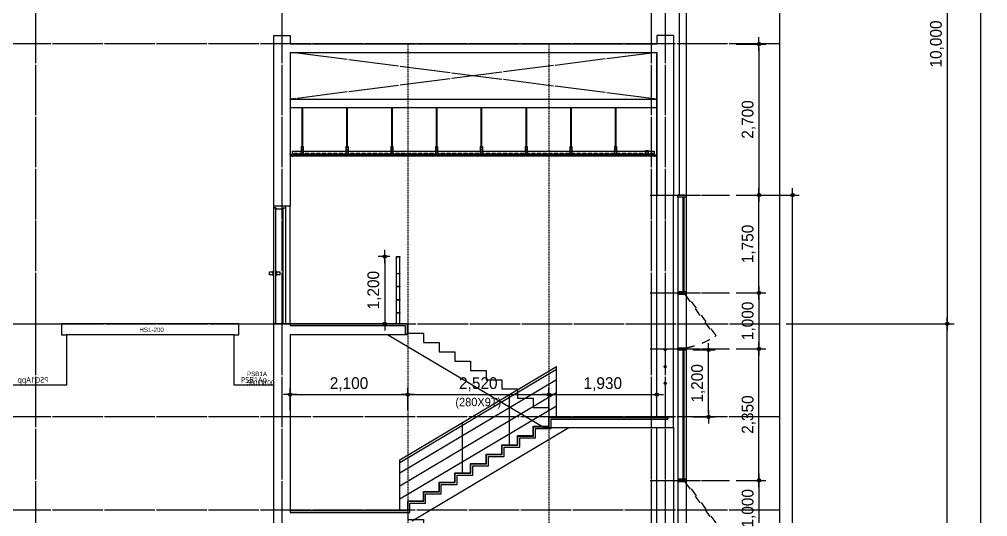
# Model space of a CAD drawing. Header units: millimetres. Extents: x 11948722 to 13111668, y -10771712 to -10232988.
# Drawn here: x 12777465 to 12794766, y -10475152 to -10466263 of the extents above; entities that cross this region are included whole.
import ezdxf
from ezdxf.enums import TextEntityAlignment as Align

# ---------------------------------------------------------------- set-up
doc = ezdxf.new("R2010")
doc.units = ezdxf.units.MM
doc.header["$LTSCALE"] = 150
doc.header["$MEASUREMENT"] = 0
for name, pattern in [('CEN', [6.2, 6, -0.1, 0, -0.1]), ('HIDDEN', [2, 1, -1]), ('Xref-계단단면도$0$H', [1, 0.6, -0.4]), ('Xref-계단단면도$0$HIDDEN', [0.375, 0.25, -0.125])]:
    doc.linetypes.add(name, pattern=pattern)
doc.layers.get('0').update_dxf_attribs({"linetype": 'CONTINUOUS'})
doc.layers.get('Defpoints').update_dxf_attribs({"color": 117, "linetype": 'CONTINUOUS'})
for name, color, linetype in [('A-DOOR', 4, 'CONTINUOUS'), ('A-ELE-8', 8, 'CONTINUOUS'), ('A-중심선', 10, 'CEN'), ('CON-C', 2, 'CONTINUOUS'), ('ELE-8', 8, 'CONTINUOUS'), ('PIR판넬', 4, 'CONTINUOUS'), ('WID', 4, 'CONTINUOUS'), ('Xref-계단단면도$0$3 dim0', 7, 'CONTINUOUS'), ('Xref-계단단면도$0$4', 4, 'CONTINUOUS'), ('Xref-계단단면도$0$8', 8, 'CONTINUOUS'), ('Xref-계단단면도$0$A-CEIL', 6, 'CONTINUOUS'), ('Xref-계단단면도$0$A-DIM', 7, 'CONTINUOUS'), ('Xref-계단단면도$0$ELE-3', 6, 'CONTINUOUS'), ('Xref-계단단면도$0$FIN', 5, 'CONTINUOUS'), ('Xref-계단단면도$0$PIR판넬', 4, 'CONTINUOUS'), ('Xref-계단단면도$0$WID', 4, 'CONTINUOUS')]:
    doc.layers.add(name, color=color, linetype=linetype)
doc.styles.get("Standard").update_dxf_attribs({"font": 'NanumGothic.ttf'})
doc.styles.add('Xref-계단단면도$0$나눔고딕 Se', font='')
doc.styles.add('Xref-계단단면도$0$돋움', font='')
doc.styles.get('Xref-계단단면도$0$나눔고딕 Se').set_extended_font_data('Dotum')
doc.styles.get('Xref-계단단면도$0$돋움').set_extended_font_data('Dotum')
doc.dimstyles.new('Xref-계단단면도$0$A1-100', dxfattribs={"dimtxt": 3, "dimasz": 1, "dimexe": 2, "dimexo": 2, "dimgap": 1, "dimtad": 1, "dimdec": 0, "dimzin": 12, "dimdsep": 46, "dimlunit": 6, "dimtxsty": 'Xref-계단단면도$0$나눔고딕 Se', "dimblk1": 'Xref-계단단면도$0$DIMDOT', "dimblk2": 'Xref-계단단면도$0$DIMDOT', "dimsah": 1, "dimcen": -1, "dimdle": 2, "dimclrd": 256, "dimclre": 256, "dimclrt": 3, "dimadec": 0, "dimazin": 0, "dimtfac": 1, "dimtdec": 0, "dimtix": 1, "dimtmove": 2, "dimatfit": 3, "dimldrblk": 'Xref-계단단면도$0$DIMDOT', "dimfxl": 1, "dimtvp": 1, "dimtolj": 1, "dimtzin": 12, "dimlwd": -1, "dimlwe": -1, "dimarcsym": 0})

# ---------------------------------------------------------------- blocks, each defined once
blk = doc.blocks.new('*U136')
at = {"layer": 'A-DOOR'}
for p, q in [((-200, 0), (-200, 2070)), ((-155, 0), (-155, 2055)), ((-200, 0), (-25, 0))]:
    blk.add_line(p, q, dxfattribs=at)
for points in [[(10, 2100), (20, 2100), (20, 2070), (-25, 2070), (-25, 2055), (-155, 2055), (-155, 2070), (-200, 2070), (-200, 2100), (-190, 2100)], [(-35, 915), (-55, 925), (-95, 925), (-95, 875), (-55, 875), (-35, 885)], [(-25, 945), (-35, 935), (-35, 865), (-25, 855)], [(20, 945), (30, 935), (30, 865), (20, 855)], [(30, 885), (50, 875), (90, 875), (90, 925), (50, 925), (30, 915)]]:
    blk.add_lwpolyline(points, dxfattribs=at)
blk.add_lwpolyline([(20, 0), (-25, 0), (-25, 2070), (20, 2070)], close=True, dxfattribs=at)
blk = doc.blocks.new('Xref-계단단면도$0$DIMDOT')
at = {"color": 0}
blk.add_line((-2, 0), (2, 0), dxfattribs=at)
for radius in [0.5, 0.25]:
    blk.add_circle((0, 0), radius, dxfattribs=at)
blk = doc.blocks.new('*D1136')
at = {"layer": 'Defpoints', "color": 0, "ltscale": 1200}
for p in [(12791046, -10460204), (12794646, -10460204), (12791046, -10491704)]:
    blk.add_point(p, dxfattribs=at)
at = {"layer": 'Xref-계단단면도$0$3 dim0'}
for p, q in [((12791166, -10460204), (12794766, -10460204)), ((12794646, -10491644), (12794646, -10460264)), ((12791166, -10491704), (12794766, -10491704))]:
    blk.add_line(p, q, dxfattribs=at)
at = {"layer": 'Xref-계단단면도$0$3 dim0', "ltscale": 1200, "xscale": 60, "yscale": 60, "zscale": 60}
for p, rotation in [((12794646, -10460204), 90), ((12794646, -10491704), 270)]:
    blk.add_blockref('Xref-계단단면도$0$DIMDOT', p, dxfattribs=dict(at, rotation=rotation))
at = {"layer": 'Xref-계단단면도$0$3 dim0', "color": 3, "ltscale": 1200, "insert": (12794461, -10475954), "char_height": 210, "attachment_point": 5, "rotation": 90, "style": 'Xref-계단단면도$0$나눔고딕 Se'}
blk.add_mtext('\\A1;31,500', dxfattribs=at)
blk = doc.blocks.new('*D1121')
at = {"layer": 'Defpoints', "color": 0, "lineweight": -3, "ltscale": 1200}
for p in [(12784405, -10472970), (12782305, -10473370), (12784405, -10473370)]:
    blk.add_point(p, dxfattribs=at)
at = {"layer": 'Xref-계단단면도$0$3 dim0'}
for p, q in [((12782305, -10473250), (12782305, -10472850)), ((12784405, -10473250), (12784405, -10472850)), ((12782365, -10472970), (12784345, -10472970))]:
    blk.add_line(p, q, dxfattribs=at)
at = {"layer": 'Xref-계단단면도$0$3 dim0', "ltscale": 1200, "xscale": 60, "yscale": 60, "zscale": 60, "rotation": 180}
blk.add_blockref('Xref-계단단면도$0$DIMDOT', (12782305, -10472970), dxfattribs=at)
at = {"layer": 'Xref-계단단면도$0$3 dim0', "ltscale": 1200, "xscale": 60, "yscale": 60, "zscale": 60}
blk.add_blockref('Xref-계단단면도$0$DIMDOT', (12784405, -10472970), dxfattribs=at)
at = {"layer": 'Xref-계단단면도$0$3 dim0', "color": 3, "ltscale": 1200, "insert": (12783355, -10472785), "char_height": 210, "attachment_point": 5, "style": 'Xref-계단단면도$0$나눔고딕 Se'}
blk.add_mtext('\\A1;2,100', dxfattribs=at)
blk = doc.blocks.new('*D1122')
at = {"layer": 'Defpoints', "color": 0, "lineweight": -3, "ltscale": 1200}
for p in [(12786925, -10472970), (12784405, -10473370), (12786925, -10473370)]:
    blk.add_point(p, dxfattribs=at)
at = {"layer": 'Xref-계단단면도$0$3 dim0'}
for p, q in [((12784405, -10473250), (12784405, -10472850)), ((12786925, -10473250), (12786925, -10472850)), ((12784465, -10472970), (12786865, -10472970))]:
    blk.add_line(p, q, dxfattribs=at)
at = {"layer": 'Xref-계단단면도$0$3 dim0', "ltscale": 1200, "xscale": 60, "yscale": 60, "zscale": 60, "rotation": 180}
blk.add_blockref('Xref-계단단면도$0$DIMDOT', (12784405, -10472970), dxfattribs=at)
at = {"layer": 'Xref-계단단면도$0$3 dim0', "ltscale": 1200, "xscale": 60, "yscale": 60, "zscale": 60}
blk.add_blockref('Xref-계단단면도$0$DIMDOT', (12786925, -10472970), dxfattribs=at)
at = {"layer": 'Xref-계단단면도$0$3 dim0', "color": 3, "ltscale": 1200, "char_height": 210, "attachment_point": 5, "style": 'Xref-계단단면도$0$나눔고딕 Se'}
for s, insert in [('\\A1;2,520', (12785665, -10472785)), ('\\H0.714286x;(280X9T)', (12785665, -10473126))]:
    blk.add_mtext(s, dxfattribs=dict(at, insert=insert))
blk = doc.blocks.new('*D1123')
at = {"layer": 'Defpoints', "color": 0, "lineweight": -3, "ltscale": 1200}
for p in [(12788855, -10472970), (12786925, -10473370), (12788855, -10473370)]:
    blk.add_point(p, dxfattribs=at)
at = {"layer": 'Xref-계단단면도$0$3 dim0'}
for p, q in [((12786925, -10473250), (12786925, -10472850)), ((12788855, -10473250), (12788855, -10472850)), ((12786985, -10472970), (12788795, -10472970))]:
    blk.add_line(p, q, dxfattribs=at)
at = {"layer": 'Xref-계단단면도$0$3 dim0', "ltscale": 1200, "xscale": 60, "yscale": 60, "zscale": 60, "rotation": 180}
blk.add_blockref('Xref-계단단면도$0$DIMDOT', (12786925, -10472970), dxfattribs=at)
at = {"layer": 'Xref-계단단면도$0$3 dim0', "ltscale": 1200, "xscale": 60, "yscale": 60, "zscale": 60}
blk.add_blockref('Xref-계단단면도$0$DIMDOT', (12788855, -10472970), dxfattribs=at)
at = {"layer": 'Xref-계단단면도$0$3 dim0', "color": 3, "ltscale": 1200, "insert": (12787890, -10472785), "char_height": 210, "attachment_point": 5, "style": 'Xref-계단단면도$0$나눔고딕 Se'}
blk.add_mtext('\\A1;1,930', dxfattribs=at)
blk = doc.blocks.new('*D1124')
at = {"layer": 'Defpoints', "color": 0, "lineweight": -3, "ltscale": 1200}
for p in [(12784205, -10470504), (12783994, -10471704), (12784205, -10471704)]:
    blk.add_point(p, dxfattribs=at)
at = {"layer": 'Xref-계단단면도$0$3 dim0'}
for p, q in [((12784085, -10470504), (12783874, -10470504)), ((12783994, -10470564), (12783994, -10471644)), ((12784085, -10471704), (12783874, -10471704))]:
    blk.add_line(p, q, dxfattribs=at)
at = {"layer": 'Xref-계단단면도$0$3 dim0', "ltscale": 1200, "xscale": 60, "yscale": 60, "zscale": 60}
for p, rotation in [((12783994, -10470504), 90), ((12783994, -10471704), 270)]:
    blk.add_blockref('Xref-계단단면도$0$DIMDOT', p, dxfattribs=dict(at, rotation=rotation))
at = {"layer": 'Xref-계단단면도$0$3 dim0', "color": 3, "ltscale": 1200, "insert": (12783808, -10471104), "char_height": 210, "attachment_point": 5, "rotation": 90, "style": 'Xref-계단단면도$0$나눔고딕 Se'}
blk.add_mtext('\\A1;1,200', dxfattribs=at)
blk = doc.blocks.new('*D1088')
at = {"layer": 'Defpoints', "color": 0, "ltscale": 1200}
for p in [(12790156, -10471153), (12790156, -10472153), (12790681, -10472153)]:
    blk.add_point(p, dxfattribs=at)
at = {"layer": 'Xref-계단단면도$0$3 dim0'}
for p, q in [((12790276, -10471153), (12790801, -10471153)), ((12790681, -10471213), (12790681, -10472093)), ((12790276, -10472153), (12790801, -10472153))]:
    blk.add_line(p, q, dxfattribs=at)
at = {"layer": 'Xref-계단단면도$0$3 dim0', "ltscale": 1200, "xscale": 60, "yscale": 60, "zscale": 60}
for p, rotation in [((12790681, -10471153), 90), ((12790681, -10472153), 270)]:
    blk.add_blockref('Xref-계단단면도$0$DIMDOT', p, dxfattribs=dict(at, rotation=rotation))
at = {"layer": 'Xref-계단단면도$0$3 dim0', "color": 3, "ltscale": 1200, "insert": (12790496, -10471653), "char_height": 210, "attachment_point": 5, "rotation": 90, "style": 'Xref-계단단면도$0$나눔고딕 Se'}
blk.add_mtext('\\A1;1,000', dxfattribs=at)
blk = doc.blocks.new('*D1089')
at = {"layer": 'Defpoints', "color": 0, "ltscale": 1200}
for p in [(12790156, -10474503), (12790156, -10475503), (12790681, -10475503)]:
    blk.add_point(p, dxfattribs=at)
at = {"layer": 'Xref-계단단면도$0$3 dim0'}
for p, q in [((12790276, -10474503), (12790801, -10474503)), ((12790681, -10474563), (12790681, -10475443)), ((12790276, -10475503), (12790801, -10475503))]:
    blk.add_line(p, q, dxfattribs=at)
at = {"layer": 'Xref-계단단면도$0$3 dim0', "ltscale": 1200, "xscale": 60, "yscale": 60, "zscale": 60}
for p, rotation in [((12790681, -10474503), 90), ((12790681, -10475503), 270)]:
    blk.add_blockref('Xref-계단단면도$0$DIMDOT', p, dxfattribs=dict(at, rotation=rotation))
at = {"layer": 'Xref-계단단면도$0$3 dim0', "color": 3, "ltscale": 1200, "insert": (12790496, -10475003), "char_height": 210, "attachment_point": 5, "rotation": 90, "style": 'Xref-계단단면도$0$나눔고딕 Se'}
blk.add_mtext('\\A1;1,000', dxfattribs=at)
blk = doc.blocks.new('*D1090')
at = {"layer": 'Defpoints', "color": 0, "ltscale": 1200}
for p in [(12790156, -10472153), (12790681, -10472153), (12790156, -10474503)]:
    blk.add_point(p, dxfattribs=at)
at = {"layer": 'Xref-계단단면도$0$3 dim0'}
for p, q in [((12790276, -10472153), (12790801, -10472153)), ((12790681, -10474443), (12790681, -10472213)), ((12790276, -10474503), (12790801, -10474503))]:
    blk.add_line(p, q, dxfattribs=at)
at = {"layer": 'Xref-계단단면도$0$3 dim0', "ltscale": 1200, "xscale": 60, "yscale": 60, "zscale": 60}
for p, rotation in [((12790681, -10472153), 90), ((12790681, -10474503), 270)]:
    blk.add_blockref('Xref-계단단면도$0$DIMDOT', p, dxfattribs=dict(at, rotation=rotation))
at = {"layer": 'Xref-계단단면도$0$3 dim0', "color": 3, "ltscale": 1200, "insert": (12790496, -10473328), "char_height": 210, "attachment_point": 5, "rotation": 90, "style": 'Xref-계단단면도$0$나눔고딕 Se'}
blk.add_mtext('\\A1;2,350', dxfattribs=at)
blk = doc.blocks.new('*D1091')
at = {"layer": 'Defpoints', "color": 0, "ltscale": 1200}
for p in [(12790156, -10469403), (12790681, -10469403), (12790156, -10471153)]:
    blk.add_point(p, dxfattribs=at)
at = {"layer": 'Xref-계단단면도$0$3 dim0'}
for p, q in [((12790276, -10469403), (12790801, -10469403)), ((12790681, -10471093), (12790681, -10469463)), ((12790276, -10471153), (12790801, -10471153))]:
    blk.add_line(p, q, dxfattribs=at)
at = {"layer": 'Xref-계단단면도$0$3 dim0', "ltscale": 1200, "xscale": 60, "yscale": 60, "zscale": 60}
for p, rotation in [((12790681, -10469403), 90), ((12790681, -10471153), 270)]:
    blk.add_blockref('Xref-계단단면도$0$DIMDOT', p, dxfattribs=dict(at, rotation=rotation))
at = {"layer": 'Xref-계단단면도$0$3 dim0', "color": 3, "ltscale": 1200, "insert": (12790496, -10470278), "char_height": 210, "attachment_point": 5, "rotation": 90, "style": 'Xref-계단단면도$0$나눔고딕 Se'}
blk.add_mtext('\\A1;1,750', dxfattribs=at)
blk = doc.blocks.new('*D1163')
at = {"layer": 'Defpoints', "color": 0, "ltscale": 1200}
for p in [(12790156, -10466704), (12790156, -10469403), (12790681, -10469403)]:
    blk.add_point(p, dxfattribs=at)
at = {"layer": 'Xref-계단단면도$0$3 dim0'}
for p, q in [((12790276, -10466704), (12790801, -10466704)), ((12790681, -10466764), (12790681, -10469343)), ((12790276, -10469403), (12790801, -10469403))]:
    blk.add_line(p, q, dxfattribs=at)
at = {"layer": 'Xref-계단단면도$0$3 dim0', "ltscale": 1200, "xscale": 60, "yscale": 60, "zscale": 60}
for p, rotation in [((12790681, -10466704), 90), ((12790681, -10469403), 270)]:
    blk.add_blockref('Xref-계단단면도$0$DIMDOT', p, dxfattribs=dict(at, rotation=rotation))
at = {"layer": 'Xref-계단단면도$0$3 dim0', "color": 3, "ltscale": 1200, "insert": (12790496, -10468053), "char_height": 210, "attachment_point": 5, "rotation": 90, "style": 'Xref-계단단면도$0$나눔고딕 Se'}
blk.add_mtext('\\A1;2,700', dxfattribs=at)
blk = doc.blocks.new('*D1237')
at = {"layer": 'Defpoints', "color": 0, "ltscale": 1200}
for p in [(12790156, -10469403), (12791281, -10469403), (12790156, -10490954)]:
    blk.add_point(p, dxfattribs=at)
at = {"layer": 'Xref-계단단면도$0$3 dim0'}
for p, q in [((12790276, -10469403), (12791401, -10469403)), ((12791281, -10490894), (12791281, -10469463)), ((12790276, -10490954), (12791401, -10490954))]:
    blk.add_line(p, q, dxfattribs=at)
at = {"layer": 'Xref-계단단면도$0$3 dim0', "ltscale": 1200, "xscale": 60, "yscale": 60, "zscale": 60}
for p, rotation in [((12791281, -10469403), 90), ((12791281, -10490954), 270)]:
    blk.add_blockref('Xref-계단단면도$0$DIMDOT', p, dxfattribs=dict(at, rotation=rotation))
at = {"layer": 'Xref-계단단면도$0$3 dim0', "color": 3, "ltscale": 1200, "insert": (12791096, -10480178), "char_height": 210, "attachment_point": 5, "rotation": 90, "style": 'Xref-계단단면도$0$나눔고딕 Se'}
blk.add_mtext('\\A1;21,550', dxfattribs=at)
blk = doc.blocks.new('*D1322')
at = {"layer": 'Defpoints', "color": 0, "ltscale": 1200}
for p in [(12789380, -10472170), (12789780, -10472170), (12789380, -10473370)]:
    blk.add_point(p, dxfattribs=at)
at = {"layer": 'Xref-계단단면도$0$3 dim0'}
for p, q in [((12789500, -10472170), (12789900, -10472170)), ((12789780, -10473310), (12789780, -10472230)), ((12789500, -10473370), (12789900, -10473370))]:
    blk.add_line(p, q, dxfattribs=at)
at = {"layer": 'Xref-계단단면도$0$3 dim0', "ltscale": 1200, "xscale": 60, "yscale": 60, "zscale": 60}
for p, rotation in [((12789780, -10472170), 90), ((12789780, -10473370), 270)]:
    blk.add_blockref('Xref-계단단면도$0$DIMDOT', p, dxfattribs=dict(at, rotation=rotation))
at = {"layer": 'Xref-계단단면도$0$3 dim0', "color": 3, "ltscale": 1200, "insert": (12789594, -10472770), "char_height": 210, "attachment_point": 5, "rotation": 90, "style": 'Xref-계단단면도$0$나눔고딕 Se'}
blk.add_mtext('\\A1;1,200', dxfattribs=at)
blk = doc.blocks.new('*D1861')
at = {"layer": 'Defpoints', "color": 0, "ltscale": 1200}
for p in [(12791046, -10461704), (12791046, -10471704), (12794046, -10471704)]:
    blk.add_point(p, dxfattribs=at)
at = {"layer": 'Xref-계단단면도$0$3 dim0'}
for p, q in [((12791166, -10461704), (12794166, -10461704)), ((12794046, -10461764), (12794046, -10471644)), ((12791166, -10471704), (12794166, -10471704))]:
    blk.add_line(p, q, dxfattribs=at)
at = {"layer": 'Xref-계단단면도$0$3 dim0', "ltscale": 1200, "xscale": 60, "yscale": 60, "zscale": 60}
for p, rotation in [((12794046, -10461704), 90), ((12794046, -10471704), 270)]:
    blk.add_blockref('Xref-계단단면도$0$DIMDOT', p, dxfattribs=dict(at, rotation=rotation))
at = {"layer": 'Xref-계단단면도$0$3 dim0', "color": 3, "ltscale": 1200, "insert": (12793861, -10466704), "char_height": 210, "attachment_point": 5, "rotation": 90, "style": 'Xref-계단단면도$0$나눔고딕 Se'}
blk.add_mtext('\\A1;10,000', dxfattribs=at)
blk = doc.blocks.new('*D1862')
at = {"layer": 'Defpoints', "color": 0, "ltscale": 1200}
for p in [(12791046, -10471704), (12794046, -10471704), (12791046, -10481704)]:
    blk.add_point(p, dxfattribs=at)
at = {"layer": 'Xref-계단단면도$0$3 dim0'}
for p, q in [((12791166, -10471704), (12794166, -10471704)), ((12794046, -10481644), (12794046, -10471764)), ((12791166, -10481704), (12794166, -10481704))]:
    blk.add_line(p, q, dxfattribs=at)
at = {"layer": 'Xref-계단단면도$0$3 dim0', "ltscale": 1200, "xscale": 60, "yscale": 60, "zscale": 60}
for p, rotation in [((12794046, -10471704), 90), ((12794046, -10481704), 270)]:
    blk.add_blockref('Xref-계단단면도$0$DIMDOT', p, dxfattribs=dict(at, rotation=rotation))
at = {"layer": 'Xref-계단단면도$0$3 dim0', "color": 3, "ltscale": 1200, "insert": (12793861, -10476704), "char_height": 210, "attachment_point": 5, "rotation": 90, "style": 'Xref-계단단면도$0$나눔고딕 Se'}
blk.add_mtext('\\A1;10,000', dxfattribs=at)
blk = doc.blocks.new('PSB1Ap')
at = {"layer": 'CON-C', "ltscale": 1200, "flags": 128}
blk.add_lwpolyline([(-350, 0), (-350, 900), (-270, 900), (-270, 1100), (350, 1100), (350, 0)], close=True, dxfattribs=at)
at = {"layer": 'Defpoints', "color": 1, "width": 0.8}
blk.add_text('PSB1Ap', height=99.8, dxfattribs=at).set_placement((-231, 96), align=Align.MIDDLE_LEFT)
blk = doc.blocks.new('PSG1App')
at = {"layer": 'CON-C', "ltscale": 1200, "flags": 128}
blk.add_lwpolyline([(-460, 1100), (-460, 900), (-550, 900), (-550, 0), (550, 0), (550, 660), (460, 660), (460, 1100)], close=True, dxfattribs=at)
at = {"layer": 'Defpoints', "color": 1, "width": 0.8}
blk.add_text('PSG1App', height=99.8, dxfattribs=at).set_placement((-231, 96), align=Align.MIDDLE_LEFT)
blk = doc.blocks.new('zw$3F14')
at = {"layer": 'Xref-계단단면도$0$A-CEIL', "ltscale": 1200}
for p, q in [((0, 0), (0, 1200)), ((60, 0), (60, 1200))]:
    blk.add_line(p, q, dxfattribs=at)
at = {"layer": 'Xref-계단단면도$0$A-CEIL', "color": 4, "ltscale": 1200}
for points in [[(60, 1200), (0, 1200), (0, 1191), (60, 1191)], [(60, 900), (0, 900), (0, 891), (60, 891)], [(60, 670), (0, 670), (0, 661), (60, 661)], [(60, 430), (0, 430), (0, 421), (60, 421)], [(60, 200), (0, 200), (0, 191), (60, 191)]]:
    blk.add_lwpolyline(points, close=True, dxfattribs=at)

msp = doc.modelspace()

# ---------------------------------------------------------------- linework, layer by layer
at = {"layer": 'A-ELE-8'}
msp.add_line((12782304.7, -10471703.5), (12782304.7, -10469603.5), dxfattribs=at)
at = {"layer": 'A-중심선'}
for p, q in [((12777754.7, -10458703.5), (12777754.7, -10505384.5)), ((12782154.7, -10458703.5), (12782154.7, -10505384.5)), ((12788754.7, -10458703.5), (12788754.7, -10505384.5)), ((12789004.7, -10458703.5), (12789004.7, -10505384.5)), ((12791046.5, -10466703.5), (12773420.5, -10466703.5)), ((12788854.7, -10467691), (12782304.7, -10466853.5)), ((12788854.7, -10466853.5), (12782304.7, -10467691)), ((12773420.5, -10471703.5), (12791046.5, -10471703.5)), ((12791046.5, -10473370.2), (12773420.5, -10473370.2)), ((12791046.5, -10475036.5), (12773420.5, -10475036.9))]:
    msp.add_line(p, q, dxfattribs=at)
at = {"layer": 'A-중심선', "extrusion": (0, 0, -1)}
for p, q in [((12788735.6, -10469403.2), (12790155.6, -10469403.2)), ((12788735.6, -10471153.2), (12790155.6, -10471153.2)), ((12788735.6, -10472153.2), (12790155.6, -10472153.2)), ((12788735.6, -10474503.2), (12790155.6, -10474503.2))]:
    msp.add_line(p, q, dxfattribs=at)
at = {"layer": 'CON-C', "ltscale": 1200}
for p, q in [((12782004.7, -10466553.5), (12782004.7, -10469603.5)), ((12782004.7, -10466553.5), (12782304.7, -10466553.5)), ((12782304.7, -10466553.5), (12782304.7, -10466703.5)), ((12782304.7, -10466703.5), (12788854.7, -10466703.5)), ((12788854.7, -10466553.5), (12788854.7, -10466703.5)), ((12789154.7, -10466553.5), (12788854.7, -10466553.5)), ((12789154.7, -10466553.5), (12789154.7, -10469403.2)), ((12782304.7, -10466853.5), (12788854.7, -10466853.5)), ((12782304.7, -10466853.5), (12782304.7, -10469603.5)), ((12788854.7, -10466853.5), (12788854.7, -10469403.2)), ((12788854.7, -10469403.2), (12789154.7, -10469403.2)), ((12782304.7, -10469603.5), (12782004.7, -10469603.5)), ((12781384.7, -10471703.5), (12778214.7, -10471703.5)), ((12782004.7, -10471703.5), (12782004.7, -10479603.5)), ((12782304.7, -10471703.5), (12782004.7, -10471703.5)), ((12782304.7, -10471703.5), (12782304.7, -10471743.5)), ((12781304.7, -10471903.5), (12778304.7, -10471903.5)), ((12782304.7, -10471893.5), (12782304.7, -10475076.9)), ((12789054.7, -10473370.2), (12789054.7, -10473410.2)), ((12789054.7, -10473370.2), (12789154.7, -10473370.2)), ((12789154.7, -10473560.2), (12789154.7, -10473370.2)), ((12784485.9, -10475226.9), (12787285.9, -10473560.2)), ((12787285.9, -10473560.2), (12789154.7, -10473560.2))]:
    msp.add_line(p, q, dxfattribs=at)
at = {"layer": 'CON-C', "ltscale": 1200, "flags": 128}
for points in [[(12782304.7, -10471893.5), (12784364.7, -10471893.5), (12784364.7, -10471743.5), (12782304.7, -10471743.5)], [(12782304.7, -10475076.9), (12784444.7, -10475076.9), (12784444.7, -10474910.2), (12784724.7, -10474910.2), (12784724.7, -10474743.6), (12785004.7, -10474743.6), (12785004.7, -10474576.9), (12785284.7, -10474576.9), (12785284.7, -10474410.2), (12785564.7, -10474410.2), (12785564.7, -10474243.6), (12785844.7, -10474243.6), (12785844.7, -10474076.9), (12786124.7, -10474076.9), (12786124.7, -10473910.2), (12786404.7, -10473910.2), (12786404.7, -10473743.6), (12786684.7, -10473743.6), (12786684.7, -10473576.9), (12786964.7, -10473576.9), (12786964.7, -10473410.2), (12789054.7, -10473410.2)]]:
    msp.add_lwpolyline(points, dxfattribs=at)
at = {"layer": 'Defpoints', "ltscale": 1200}
msp.add_lwpolyline([(12773420.5, -10458703.5), (12791046.5, -10458703.5), (12791046.5, -10505384.5), (12773420.5, -10505384.5)], close=True, dxfattribs=at)
at = {"layer": 'ELE-8', "ltscale": 300}
for p, q in [((12788854.7, -10473370.2), (12788854.7, -10466879.2)), ((12789154.7, -10473370.2), (12789154.7, -10469403.2)), ((12782304.7, -10471893.6), (12784028.4, -10471893.6)), ((12784043.4, -10471893.6), (12786843.4, -10473560.2)), ((12786843.4, -10473560.2), (12788354.7, -10473560.2)), ((12788854.7, -10476703.6), (12788854.7, -10473560.2)), ((12789154.7, -10473560.2), (12789154.7, -10476703.5))]:
    msp.add_line(p, q, dxfattribs=at)
at = {"layer": 'ELE-8', "ltscale": 300, "flags": 128}
for points in [[(12782304.7, -10471703.6), (12784404.7, -10471703.6), (12784404.7, -10471870.2), (12784684.7, -10471870.2), (12784684.7, -10472036.9), (12784964.7, -10472036.9), (12784964.7, -10472203.6), (12785244.7, -10472203.6), (12785244.7, -10472370.2), (12785524.7, -10472370.2), (12785524.7, -10472536.9), (12785804.7, -10472536.9), (12785804.7, -10472703.6), (12786084.7, -10472703.6), (12786084.7, -10472870.2), (12786364.7, -10472870.2), (12786364.7, -10473036.9), (12786644.7, -10473036.9), (12786644.7, -10473203.6), (12786924.7, -10473203.6), (12786924.7, -10473370.2), (12788354.7, -10473370.2)], [(12782304.7, -10475036.9), (12784404.7, -10475036.9), (12784404.7, -10475203.6), (12784684.7, -10475203.6), (12784684.7, -10475370.2), (12784964.7, -10475370.2), (12784964.7, -10475536.9), (12785244.7, -10475536.9), (12785244.7, -10475703.6), (12785524.7, -10475703.6), (12785524.7, -10475870.2), (12785804.7, -10475870.2), (12785804.7, -10476036.9), (12786084.7, -10476036.9), (12786084.7, -10476203.6), (12786364.7, -10476203.6), (12786364.7, -10476370.2), (12786644.7, -10476370.2), (12786644.7, -10476536.9), (12786924.7, -10476536.9), (12786924.7, -10476703.6), (12788354.7, -10476703.6)]]:
    msp.add_lwpolyline(points, dxfattribs=at)
at = {"layer": 'PIR판넬'}
for p, q in [((12789379.7, -10460248.5), (12789379.7, -10469403.2)), ((12789254.7, -10460323.5), (12789254.7, -10469403.2))]:
    msp.add_line(p, q, dxfattribs=at)
at = {"layer": 'WID', "linetype": 'HIDDEN'}
for points in [[(12789379.7, -10471173.2), (12789362.7, -10471190.2), (12789897.4, -10471932), (12789914.4, -10471915)], [(12789379.7, -10474523.2), (12789362.7, -10474540.2), (12789897.4, -10475282), (12789914.4, -10475265)]]:
    msp.add_lwpolyline(points, close=True, dxfattribs=at)
msp.add_arc((12789135.5, -10470770.4), 1384.5, 280.15934, 304.23635, dxfattribs=at)
at = {"layer": 'Xref-계단단면도$0$4', "ltscale": 0.1}
for points in [[(12782354.7, -10468709.5), (12782354.7, -10468703.5), (12782353.7, -10468703.5), (12782353.7, -10468708.5), (12782330.7, -10468708.5), (12782330.7, -10468683.5), (12782305.7, -10468683.5), (12782305.7, -10468659.5), (12782304.7, -10468659.5), (12782304.7, -10468684.5), (12782329.7, -10468684.5), (12782329.7, -10468709.5), (12782354.7, -10468709.5)], [(12788804.7, -10468709.5), (12788804.7, -10468703.5), (12788805.7, -10468703.5), (12788805.7, -10468708.5), (12788828.7, -10468708.5), (12788828.7, -10468683.5), (12788853.7, -10468683.5), (12788853.7, -10468659.5), (12788854.7, -10468659.5), (12788854.7, -10468684.5), (12788829.7, -10468684.5), (12788829.7, -10468709.5), (12788804.7, -10468709.5)]]:
    msp.add_lwpolyline(points, dxfattribs=at)
at = {"layer": 'Xref-계단단면도$0$8'}
for p, q in [((12782513, -10467841), (12782513, -10468534.8)), ((12782524.3, -10467841), (12782524.3, -10468534.8)), ((12783313, -10467841), (12783313, -10468534.8)), ((12783324.3, -10467841), (12783324.3, -10468534.8)), ((12784113, -10467841), (12784113, -10468534.8)), ((12784124.3, -10467841), (12784124.3, -10468534.8)), ((12784913, -10467841), (12784913, -10468534.8)), ((12784924.3, -10467841), (12784924.3, -10468534.8)), ((12785713, -10467841), (12785713, -10468534.8)), ((12785724.3, -10467841), (12785724.3, -10468534.8)), ((12786513, -10467841), (12786513, -10468534.8)), ((12786524.3, -10467841), (12786524.3, -10468534.8)), ((12787313, -10467841), (12787313, -10468534.8)), ((12787324.3, -10467841), (12787324.3, -10468534.8)), ((12788113, -10467841), (12788113, -10468534.8)), ((12788124.3, -10467841), (12788124.3, -10468534.8)), ((12782499.9, -10468538.5), (12782499.9, -10468657.3)), ((12782499.9, -10468538.5), (12782537.4, -10468538.5)), ((12782499.9, -10468542.3), (12782537.4, -10468542.3)), ((12782499.9, -10468588.5), (12782537.4, -10468588.5)), ((12782507.4, -10468534.8), (12782529.9, -10468534.8)), ((12782507.4, -10468534.8), (12782507.4, -10468538.5)), ((12782507.4, -10468542.3), (12782507.4, -10468546)), ((12782507.4, -10468546), (12782529.9, -10468546)), ((12782511.2, -10468534.8), (12782511.2, -10468538.5)), ((12782511.2, -10468542.3), (12782511.2, -10468546)), ((12782513, -10468529.8), (12782524.3, -10468529.8)), ((12782513, -10468532.3), (12782524.3, -10468532.3)), ((12782513, -10468546), (12782513, -10468557.3)), ((12782513, -10468547.3), (12782524.3, -10468547.3)), ((12782513, -10468549.8), (12782524.3, -10468549.8)), ((12782513, -10468552.3), (12782524.3, -10468552.3)), ((12782513, -10468554.8), (12782524.3, -10468554.8)), ((12782513, -10468554.8), (12782524.3, -10468554.8)), ((12782513, -10468557.3), (12782524.3, -10468557.3)), ((12782524.3, -10468546), (12782524.3, -10468557.3)), ((12782526.2, -10468534.8), (12782526.2, -10468538.5)), ((12782526.2, -10468542.3), (12782526.2, -10468546)), ((12782529.9, -10468534.8), (12782529.9, -10468538.5)), ((12782529.9, -10468542.3), (12782529.9, -10468546)), ((12782537.4, -10468538.5), (12782537.4, -10468657.3)), ((12783299.9, -10468538.5), (12783299.9, -10468657.3)), ((12783299.9, -10468538.5), (12783337.4, -10468538.5)), ((12783299.9, -10468542.3), (12783337.4, -10468542.3)), ((12783299.9, -10468588.5), (12783337.4, -10468588.5)), ((12783307.4, -10468534.8), (12783329.9, -10468534.8)), ((12783307.4, -10468534.8), (12783307.4, -10468538.5)), ((12783307.4, -10468542.3), (12783307.4, -10468546)), ((12783307.4, -10468546), (12783329.9, -10468546)), ((12783311.2, -10468534.8), (12783311.2, -10468538.5)), ((12783311.2, -10468542.3), (12783311.2, -10468546)), ((12783313, -10468529.8), (12783324.3, -10468529.8)), ((12783313, -10468532.3), (12783324.3, -10468532.3)), ((12783313, -10468546), (12783313, -10468557.3)), ((12783313, -10468547.3), (12783324.3, -10468547.3)), ((12783313, -10468549.8), (12783324.3, -10468549.8)), ((12783313, -10468552.3), (12783324.3, -10468552.3)), ((12783313, -10468554.8), (12783324.3, -10468554.8)), ((12783313, -10468554.8), (12783324.3, -10468554.8)), ((12783313, -10468557.3), (12783324.3, -10468557.3)), ((12783324.3, -10468546), (12783324.3, -10468557.3)), ((12783326.2, -10468534.8), (12783326.2, -10468538.5)), ((12783326.2, -10468542.3), (12783326.2, -10468546)), ((12783329.9, -10468534.8), (12783329.9, -10468538.5)), ((12783329.9, -10468542.3), (12783329.9, -10468546)), ((12783337.4, -10468538.5), (12783337.4, -10468657.3)), ((12784099.9, -10468538.5), (12784099.9, -10468657.3)), ((12784099.9, -10468538.5), (12784137.4, -10468538.5)), ((12784099.9, -10468542.3), (12784137.4, -10468542.3)), ((12784099.9, -10468588.5), (12784137.4, -10468588.5)), ((12784107.4, -10468534.8), (12784129.9, -10468534.8)), ((12784107.4, -10468534.8), (12784107.4, -10468538.5)), ((12784107.4, -10468542.3), (12784107.4, -10468546)), ((12784107.4, -10468546), (12784129.9, -10468546)), ((12784111.2, -10468534.8), (12784111.2, -10468538.5)), ((12784111.2, -10468542.3), (12784111.2, -10468546)), ((12784113, -10468529.8), (12784124.3, -10468529.8)), ((12784113, -10468532.3), (12784124.3, -10468532.3)), ((12784113, -10468546), (12784113, -10468557.3)), ((12784113, -10468547.3), (12784124.3, -10468547.3)), ((12784113, -10468549.8), (12784124.3, -10468549.8)), ((12784113, -10468552.3), (12784124.3, -10468552.3)), ((12784113, -10468554.8), (12784124.3, -10468554.8)), ((12784113, -10468554.8), (12784124.3, -10468554.8)), ((12784113, -10468557.3), (12784124.3, -10468557.3)), ((12784124.3, -10468546), (12784124.3, -10468557.3)), ((12784126.2, -10468534.8), (12784126.2, -10468538.5)), ((12784126.2, -10468542.3), (12784126.2, -10468546)), ((12784129.9, -10468534.8), (12784129.9, -10468538.5)), ((12784129.9, -10468542.3), (12784129.9, -10468546)), ((12784137.4, -10468538.5), (12784137.4, -10468657.3)), ((12784899.9, -10468538.5), (12784899.9, -10468657.3)), ((12784899.9, -10468538.5), (12784937.4, -10468538.5)), ((12784899.9, -10468542.3), (12784937.4, -10468542.3)), ((12784899.9, -10468588.5), (12784937.4, -10468588.5)), ((12784907.4, -10468534.8), (12784929.9, -10468534.8)), ((12784907.4, -10468534.8), (12784907.4, -10468538.5)), ((12784907.4, -10468542.3), (12784907.4, -10468546)), ((12784907.4, -10468546), (12784929.9, -10468546)), ((12784911.2, -10468534.8), (12784911.2, -10468538.5)), ((12784911.2, -10468542.3), (12784911.2, -10468546)), ((12784913, -10468529.8), (12784924.3, -10468529.8)), ((12784913, -10468532.3), (12784924.3, -10468532.3)), ((12784913, -10468546), (12784913, -10468557.3)), ((12784913, -10468547.3), (12784924.3, -10468547.3)), ((12784913, -10468549.8), (12784924.3, -10468549.8)), ((12784913, -10468552.3), (12784924.3, -10468552.3)), ((12784913, -10468554.8), (12784924.3, -10468554.8)), ((12784913, -10468554.8), (12784924.3, -10468554.8)), ((12784913, -10468557.3), (12784924.3, -10468557.3)), ((12784924.3, -10468546), (12784924.3, -10468557.3)), ((12784926.2, -10468534.8), (12784926.2, -10468538.5)), ((12784926.2, -10468542.3), (12784926.2, -10468546)), ((12784929.9, -10468534.8), (12784929.9, -10468538.5)), ((12784929.9, -10468542.3), (12784929.9, -10468546)), ((12784937.4, -10468538.5), (12784937.4, -10468657.3)), ((12785699.9, -10468538.5), (12785699.9, -10468657.3)), ((12785699.9, -10468538.5), (12785737.4, -10468538.5)), ((12785699.9, -10468542.3), (12785737.4, -10468542.3)), ((12785699.9, -10468588.5), (12785737.4, -10468588.5)), ((12785707.4, -10468534.8), (12785729.9, -10468534.8)), ((12785707.4, -10468534.8), (12785707.4, -10468538.5)), ((12785707.4, -10468542.3), (12785707.4, -10468546)), ((12785707.4, -10468546), (12785729.9, -10468546)), ((12785711.2, -10468534.8), (12785711.2, -10468538.5)), ((12785711.2, -10468542.3), (12785711.2, -10468546)), ((12785713, -10468529.8), (12785724.3, -10468529.8)), ((12785713, -10468532.3), (12785724.3, -10468532.3)), ((12785713, -10468546), (12785713, -10468557.3)), ((12785713, -10468547.3), (12785724.3, -10468547.3)), ((12785713, -10468549.8), (12785724.3, -10468549.8)), ((12785713, -10468552.3), (12785724.3, -10468552.3)), ((12785713, -10468554.8), (12785724.3, -10468554.8)), ((12785713, -10468554.8), (12785724.3, -10468554.8)), ((12785713, -10468557.3), (12785724.3, -10468557.3)), ((12785724.3, -10468546), (12785724.3, -10468557.3)), ((12785726.2, -10468534.8), (12785726.2, -10468538.5)), ((12785726.2, -10468542.3), (12785726.2, -10468546)), ((12785729.9, -10468534.8), (12785729.9, -10468538.5)), ((12785729.9, -10468542.3), (12785729.9, -10468546)), ((12785737.4, -10468538.5), (12785737.4, -10468657.3)), ((12786499.9, -10468538.5), (12786537.4, -10468538.5)), ((12786499.9, -10468538.5), (12786499.9, -10468657.3)), ((12786499.9, -10468542.3), (12786537.4, -10468542.3)), ((12786499.9, -10468588.5), (12786537.4, -10468588.5)), ((12786507.4, -10468534.8), (12786529.9, -10468534.8)), ((12786507.4, -10468534.8), (12786507.4, -10468538.5)), ((12786507.4, -10468542.3), (12786507.4, -10468546)), ((12786507.4, -10468546), (12786529.9, -10468546)), ((12786511.2, -10468534.8), (12786511.2, -10468538.5)), ((12786511.2, -10468542.3), (12786511.2, -10468546)), ((12786513, -10468529.8), (12786524.3, -10468529.8)), ((12786513, -10468532.3), (12786524.3, -10468532.3)), ((12786513, -10468546), (12786513, -10468557.3)), ((12786513, -10468547.3), (12786524.3, -10468547.3)), ((12786513, -10468549.8), (12786524.3, -10468549.8)), ((12786513, -10468552.3), (12786524.3, -10468552.3)), ((12786513, -10468554.8), (12786524.3, -10468554.8)), ((12786513, -10468554.8), (12786524.3, -10468554.8)), ((12786513, -10468557.3), (12786524.3, -10468557.3)), ((12786524.3, -10468546), (12786524.3, -10468557.3)), ((12786526.2, -10468534.8), (12786526.2, -10468538.5)), ((12786526.2, -10468542.3), (12786526.2, -10468546)), ((12786529.9, -10468534.8), (12786529.9, -10468538.5)), ((12786529.9, -10468542.3), (12786529.9, -10468546)), ((12786537.4, -10468538.5), (12786537.4, -10468657.3)), ((12787299.9, -10468538.5), (12787299.9, -10468657.3)), ((12787299.9, -10468538.5), (12787337.4, -10468538.5)), ((12787299.9, -10468542.3), (12787337.4, -10468542.3)), ((12787299.9, -10468588.5), (12787337.4, -10468588.5)), ((12787307.4, -10468534.8), (12787307.4, -10468538.5)), ((12787307.4, -10468534.8), (12787329.9, -10468534.8)), ((12787307.4, -10468542.3), (12787307.4, -10468546)), ((12787307.4, -10468546), (12787329.9, -10468546)), ((12787311.2, -10468534.8), (12787311.2, -10468538.5)), ((12787311.2, -10468542.3), (12787311.2, -10468546)), ((12787313, -10468529.8), (12787324.3, -10468529.8)), ((12787313, -10468532.3), (12787324.3, -10468532.3)), ((12787313, -10468546), (12787313, -10468557.3)), ((12787313, -10468547.3), (12787324.3, -10468547.3)), ((12787313, -10468549.8), (12787324.3, -10468549.8)), ((12787313, -10468552.3), (12787324.3, -10468552.3)), ((12787313, -10468554.8), (12787324.3, -10468554.8)), ((12787313, -10468554.8), (12787324.3, -10468554.8)), ((12787313, -10468557.3), (12787324.3, -10468557.3)), ((12787324.3, -10468546), (12787324.3, -10468557.3)), ((12787326.2, -10468534.8), (12787326.2, -10468538.5)), ((12787326.2, -10468542.3), (12787326.2, -10468546)), ((12787329.9, -10468534.8), (12787329.9, -10468538.5)), ((12787329.9, -10468542.3), (12787329.9, -10468546)), ((12787337.4, -10468538.5), (12787337.4, -10468657.3)), ((12788099.9, -10468538.5), (12788099.9, -10468657.3)), ((12788099.9, -10468538.5), (12788137.4, -10468538.5)), ((12788099.9, -10468542.3), (12788137.4, -10468542.3)), ((12788099.9, -10468588.5), (12788137.4, -10468588.5)), ((12788107.4, -10468534.8), (12788107.4, -10468538.5)), ((12788107.4, -10468534.8), (12788129.9, -10468534.8)), ((12788107.4, -10468542.3), (12788107.4, -10468546)), ((12788107.4, -10468546), (12788129.9, -10468546)), ((12788111.2, -10468534.8), (12788111.2, -10468538.5)), ((12788111.2, -10468542.3), (12788111.2, -10468546)), ((12788113, -10468529.8), (12788124.3, -10468529.8)), ((12788113, -10468532.3), (12788124.3, -10468532.3)), ((12788113, -10468546), (12788113, -10468557.3)), ((12788113, -10468547.3), (12788124.3, -10468547.3)), ((12788113, -10468549.8), (12788124.3, -10468549.8)), ((12788113, -10468552.3), (12788124.3, -10468552.3)), ((12788113, -10468554.8), (12788124.3, -10468554.8)), ((12788113, -10468554.8), (12788124.3, -10468554.8)), ((12788113, -10468557.3), (12788124.3, -10468557.3)), ((12788124.3, -10468546), (12788124.3, -10468557.3)), ((12788126.2, -10468534.8), (12788126.2, -10468538.5)), ((12788126.2, -10468542.3), (12788126.2, -10468546)), ((12788129.9, -10468534.8), (12788129.9, -10468538.5)), ((12788129.9, -10468542.3), (12788129.9, -10468546)), ((12788137.4, -10468538.5), (12788137.4, -10468657.3)), ((12788651.1, -10468604.8), (12788707.3, -10468604.8)), ((12788651.1, -10468648.5), (12788651.1, -10468604.8)), ((12788651.1, -10468607.3), (12788707.3, -10468607.3)), ((12788651.1, -10468616), (12788654.8, -10468616)), ((12788656.8, -10468616), (12788659.8, -10468616)), ((12788659.8, -10468610.1), (12788659.8, -10468604.8)), ((12788659.8, -10468616), (12788659.8, -10468611.8)), ((12788674.8, -10468610.1), (12788674.8, -10468604.8)), ((12788674.8, -10468616), (12788674.8, -10468611.8)), ((12788674.8, -10468616), (12788677.9, -10468616)), ((12788679.6, -10468616), (12788683.6, -10468616)), ((12788683.6, -10468610.1), (12788683.6, -10468604.8)), ((12788683.6, -10468616), (12788683.6, -10468611.8)), ((12788698.6, -10468610.1), (12788698.6, -10468604.8)), ((12788698.6, -10468616), (12788698.6, -10468611.8)), ((12788698.6, -10468616), (12788702.4, -10468616)), ((12788703.7, -10468616), (12788707.3, -10468616)), ((12788707.3, -10468648.5), (12788707.3, -10468604.8)), ((12782499.9, -10468657.3), (12782537.4, -10468657.3)), ((12783299.9, -10468657.3), (12783337.4, -10468657.3)), ((12784099.9, -10468657.3), (12784137.4, -10468657.3)), ((12784899.9, -10468657.3), (12784937.4, -10468657.3)), ((12785699.9, -10468657.3), (12785737.4, -10468657.3)), ((12786499.9, -10468657.3), (12786537.4, -10468657.3)), ((12787299.9, -10468657.3), (12787337.4, -10468657.3)), ((12788099.9, -10468657.3), (12788137.4, -10468657.3)), ((12788657.3, -10468654.8), (12788651.1, -10468648.5)), ((12788651.1, -10468654.8), (12788657.3, -10468654.8)), ((12788651.1, -10468678.5), (12788651.1, -10468654.8)), ((12788658.6, -10468678.5), (12788651.1, -10468678.5)), ((12788653.6, -10468657.3), (12788657.3, -10468657.3)), ((12788653.6, -10468676), (12788653.6, -10468657.3)), ((12788653.6, -10468664.8), (12788704.8, -10468664.8)), ((12788656.5, -10468676), (12788653.6, -10468676)), ((12788657.3, -10468657.3), (12788657.3, -10468654.8)), ((12788657.3, -10468654.8), (12788701.1, -10468654.8)), ((12788687.3, -10468678.5), (12788671.1, -10468678.5)), ((12788685.2, -10468676), (12788673.2, -10468676)), ((12788707.3, -10468678.5), (12788699.8, -10468678.5)), ((12788701.1, -10468654.8), (12788707.3, -10468648.5)), ((12788701.1, -10468657.3), (12788701.1, -10468654.8)), ((12788701.1, -10468654.8), (12788707.3, -10468654.8)), ((12788701.1, -10468657.3), (12788704.8, -10468657.3)), ((12788704.8, -10468676), (12788702, -10468676)), ((12788704.8, -10468657.3), (12788704.8, -10468676)), ((12788707.3, -10468654.8), (12788707.3, -10468678.5))]:
    msp.add_line(p, q, dxfattribs=at)
at = {"layer": 'Xref-계단단면도$0$8', "linetype": 'Xref-계단단면도$0$HIDDEN', "ltscale": 0.1}
for p, q in [((12782343.7, -10468623.5), (12788815.7, -10468623.5)), ((12782343.7, -10468663.5), (12788815.7, -10468663.5))]:
    msp.add_line(p, q, dxfattribs=at)
at = {"layer": 'Xref-계단단면도$0$8'}
for centre, radius, start, end in [((12788664.8, -10468678.5), 8.75, 16.60155, 163.39845), ((12788664.8, -10468678.5), 6.25, 0, 180), ((12788693.6, -10468678.5), 8.75, 16.60155, 163.39845), ((12788693.6, -10468678.5), 6.25, 0, 180)]:
    msp.add_arc(centre, radius, start, end, dxfattribs=at)
at = {"layer": 'Xref-계단단면도$0$A-CEIL', "ltscale": 1200}
for p, q in [((12784264.7, -10474136.9), (12787064.7, -10472470.2)), ((12784264.7, -10474183.4), (12787064.7, -10472516.8)), ((12787064.7, -10473370.2), (12787064.7, -10472470.2)), ((12784264.7, -10474369.6), (12787064.7, -10472703)), ((12784264.7, -10474602.4), (12787064.7, -10472935.7)), ((12786224.7, -10473870.2), (12786224.7, -10472970.2)), ((12784264.7, -10474835.1), (12787064.7, -10473168.5)), ((12785384.7, -10474370.2), (12785384.7, -10473470.2)), ((12784264.7, -10475036.9), (12784264.7, -10474136.9))]:
    msp.add_line(p, q, dxfattribs=at)
at = {"layer": 'Xref-계단단면도$0$A-CEIL', "ltscale": 1200, "flags": 128}
for points in [[(12784364.7, -10471893.5), (12784404.7, -10471893.5), (12784404.7, -10471703.5), (12782304.7, -10471703.5)], [(12784364.7, -10471886.5), (12784397.7, -10471886.5), (12784397.7, -10471710.5), (12782304.7, -10471710.5)], [(12782304.7, -10475036.9), (12784404.7, -10475036.9), (12784404.7, -10474870.2), (12784684.7, -10474870.2), (12784684.7, -10474703.6), (12784964.7, -10474703.6), (12784964.7, -10474536.9), (12785244.7, -10474536.9), (12785244.7, -10474370.2), (12785524.7, -10474370.2), (12785524.7, -10474203.6), (12785804.7, -10474203.6), (12785804.7, -10474036.9), (12786084.7, -10474036.9), (12786084.7, -10473870.2), (12786364.7, -10473870.2), (12786364.7, -10473703.6), (12786644.7, -10473703.6), (12786644.7, -10473536.9), (12786924.7, -10473536.9), (12786924.7, -10473370.2), (12789054.7, -10473370.2)], [(12782304.7, -10475043.9), (12784411.7, -10475043.9), (12784411.7, -10474877.2), (12784691.7, -10474877.2), (12784691.7, -10474710.6), (12784971.7, -10474710.6), (12784971.7, -10474543.9), (12785251.7, -10474543.9), (12785251.7, -10474377.2), (12785531.7, -10474377.2), (12785531.7, -10474210.6), (12785811.7, -10474210.6), (12785811.7, -10474043.9), (12786091.7, -10474043.9), (12786091.7, -10473877.2), (12786371.7, -10473877.2), (12786371.7, -10473710.6), (12786651.7, -10473710.6), (12786651.7, -10473543.9), (12786931.7, -10473543.9), (12786931.7, -10473377.2), (12789054.7, -10473377.2)]]:
    msp.add_lwpolyline(points, dxfattribs=at)
at = {"layer": 'Xref-계단단면도$0$A-CEIL', "ltscale": 1200}
for centre in [(12789004.7, -10472170.2), (12789004.7, -10472470.2), (12789004.7, -10472770.2)]:
    msp.add_circle(centre, 19, dxfattribs=at)
at = {"layer": 'Xref-계단단면도$0$A-DIM', "color": 135, "linetype": 'Xref-계단단면도$0$H', "ltscale": 0.2}
for p, q in [((12784404.7, -10466703.5), (12784404.7, -10489275)), ((12786924.7, -10466703.5), (12786924.7, -10500922.6))]:
    msp.add_line(p, q, dxfattribs=at)
at = {"layer": 'Xref-계단단면도$0$ELE-3'}
for p, q in [((12782304.7, -10467691), (12788854.7, -10467691)), ((12782304.7, -10467841), (12788854.7, -10467841))]:
    msp.add_line(p, q, dxfattribs=at)
at = {"layer": 'Xref-계단단면도$0$FIN', "color": 8}
for p, q in [((12782343.7, -10468667.3), (12782343.7, -10468619.8)), ((12782343.7, -10468619.8), (12788815.7, -10468619.8)), ((12788815.7, -10468667.3), (12788815.7, -10468619.8)), ((12782343.7, -10468667.3), (12788815.7, -10468667.3))]:
    msp.add_line(p, q, dxfattribs=at)
at = {"layer": 'Xref-계단단면도$0$FIN', "color": 150}
for p, q in [((12782343.7, -10468691), (12788815.7, -10468691)), ((12782343.7, -10468703.5), (12788815.7, -10468703.5))]:
    msp.add_line(p, q, dxfattribs=at)
at = {"layer": 'Xref-계단단면도$0$FIN', "color": 150, "flags": 128}
for points in [[(12782343.7, -10468691), (12782343.7, -10468703.5)], [(12788815.7, -10468691), (12788815.7, -10468703.5)]]:
    msp.add_lwpolyline(points, dxfattribs=at)
at = {"layer": 'Xref-계단단면도$0$PIR판넬'}
for p, q in [((12789354.7, -10469403.2), (12789229.7, -10469403.2)), ((12789229.7, -10469403.2), (12789229.7, -10472173.2)), ((12789317.8, -10469443.2), (12789317.8, -10471133.2)), ((12789337.8, -10469443.2), (12789337.8, -10471133.2)), ((12789379.7, -10469403.2), (12789379.7, -10472173.2)), ((12789229.7, -10471133.2), (12789379.7, -10471133.2)), ((12789229.7, -10471173.2), (12789379.7, -10471173.2)), ((12789229.7, -10472133.2), (12789379.7, -10472133.2)), ((12789229.7, -10472173.2), (12789379.7, -10472173.2)), ((12789229.7, -10472173.2), (12789229.7, -10475523.2)), ((12789317.8, -10472173.2), (12789317.8, -10474483.2)), ((12789337.8, -10472173.2), (12789337.8, -10474483.2)), ((12789379.7, -10472173.2), (12789379.7, -10475523.2)), ((12789229.7, -10474483.2), (12789379.7, -10474483.2)), ((12789229.7, -10474523.2), (12789379.7, -10474523.2))]:
    msp.add_line(p, q, dxfattribs=at)
for points in [[(12789379.7, -10471133.2), (12789229.7, -10471133.2), (12789229.7, -10471173.2), (12789379.7, -10471173.2)], [(12789229.7, -10472133.2), (12789379.7, -10472133.2), (12789379.7, -10472173.2), (12789229.7, -10472173.2)], [(12789379.7, -10474483.2), (12789229.7, -10474483.2), (12789229.7, -10474523.2), (12789379.7, -10474523.2)]]:
    msp.add_lwpolyline(points, close=True, dxfattribs=at)
at = {"layer": 'Xref-계단단면도$0$WID', "linetype": 'ByBlock'}
msp.add_lwpolyline([(12789229.7, -10469443.2), (12789229.7, -10469403.2), (12789379.7, -10469403.2), (12789379.7, -10469443.2)], close=True, dxfattribs=at)

# ---------------------------------------------------------------- block references
at = {"layer": 'A-DOOR', "xscale": -1}
msp.add_blockref('*U136', (12782024.7, -10471703.5, 188270), dxfattribs=at)
at = {"layer": 'CON-C', "ltscale": 1200, "xscale": -1, "rotation": 359.9999999989596}
msp.add_blockref('PSG1App', (12777754.7, -10472803.5), dxfattribs=at)
at = {"layer": 'CON-C', "ltscale": 1200}
msp.add_blockref('PSB1Ap', (12781654.7, -10472803.5), dxfattribs=at)
at = {"layer": 'Xref-계단단면도$0$A-CEIL', "ltscale": 1200, "xscale": -1, "rotation": 359.9999999987447}
msp.add_blockref('zw$3F14', (12784264.7, -10471703.5), dxfattribs=at)

# ---------------------------------------------------------------- texts
at = {"layer": 'Defpoints', "style": 'Xref-계단단면도$0$돋움'}
for s, p in [('HS1-200', (12779609.6, -10471852.6)), ('PSB1A', (12781533.3, -10472640.8)), ('500x1100', (12781533.3, -10472797.4))]:
    msp.add_text(s, height=80, dxfattribs=at).set_placement(p)

# ---------------------------------------------------------------- dimensions: what is measured, and where the dimension line sits
at = {"layer": 'Xref-계단단면도$0$3 dim0'}
for base, p1, p2, angle, override, picture, middle in [((12794646.5, -10460203.5), (12791046.5, -10491703.5), (12791046.5, -10460203.5), 90, {"dimscale": 60, "dimtxt": 3.5}, '*D1136', (12794461.1, -10475953.5)), ((12794046.5, -10471703.5), (12791046.5, -10461703.5), (12791046.5, -10471703.5), 90, {"dimscale": 60, "dimtxt": 3.5}, '*D1861', (12793861.1, -10466703.5)), ((12790681.4, -10469403.2), (12790155.6, -10466703.5), (12790155.6, -10469403.2), 90, {"dimscale": 60, "dimtxt": 3.5}, '*D1163', (12790496, -10468053.4)), ((12790681.4, -10469403.2), (12790155.6, -10471153.2), (12790155.6, -10469403.2), 270, {"dimscale": 60, "dimtxt": 3.5}, '*D1091', (12790496, -10470278.2)), ((12791281.4, -10469403.2), (12790155.6, -10490953.5), (12790155.6, -10469403.2), 270, {"dimscale": 60, "dimtxt": 3.5}, '*D1237', (12791096, -10480178.4)), ((12783993.6, -10471703.5), (12784204.7, -10470503.5), (12784204.7, -10471703.5), 270, {"dimscale": 60, "dimtxt": 3.5}, '*D1124', (12783808.2, -10471103.5)), ((12790681.4, -10472153.2), (12790155.6, -10471153.2), (12790155.6, -10472153.2), 90, {"dimscale": 60, "dimtxt": 3.5}, '*D1088', (12790496, -10471653.2)), ((12794046.5, -10471703.5), (12791046.5, -10481703.5), (12791046.5, -10471703.5), 270, {"dimscale": 60, "dimtxt": 3.5}, '*D1862', (12793861.1, -10476703.5)), ((12789779.7, -10472170.2), (12789379.7, -10473370.2), (12789379.7, -10472170.2), 90, {"dimscale": 60, "dimtxt": 3.5, "dimblk1": 'Xref-계단단면도$0$DIMDOT', "dimblk2": 'Xref-계단단면도$0$DIMDOT'}, '*D1322', (12789594.3, -10472770.2)), ((12790681.4, -10472153.2), (12790155.6, -10474503.2), (12790155.6, -10472153.2), 270, {"dimscale": 60, "dimtxt": 3.5}, '*D1090', (12790496, -10473328.2)), ((12790681.4, -10475503.2), (12790155.6, -10474503.2), (12790155.6, -10475503.2), 90, {"dimscale": 60, "dimtxt": 3.5}, '*D1089', (12790496, -10475003.2))]:
    dim = msp.add_linear_dim(base=base, p1=p1, p2=p2, angle=angle, dimstyle='Xref-계단단면도$0$A1-100', override=override, dxfattribs=at)
    dim.commit()
    dim.dimension.update_dxf_attribs({"geometry": picture, "text_midpoint": middle})
for base, p1, p2, picture, middle in [((12784404.7, -10472970.2), (12782304.7, -10473370.2), (12784404.7, -10473370.2), '*D1121', (12783354.7, -10472784.8)), ((12788854.7, -10472970.2), (12786924.7, -10473370.2), (12788854.7, -10473370.2), '*D1123', (12787889.7, -10472784.8))]:
    dim = msp.add_linear_dim(base=base, p1=p1, p2=p2, dimstyle='Xref-계단단면도$0$A1-100', override={"dimscale": 60, "dimtxt": 3.5, "dimblk1": 'Xref-계단단면도$0$DIMDOT', "dimblk2": 'Xref-계단단면도$0$DIMDOT'}, dxfattribs=at)
    dim.commit()
    dim.dimension.update_dxf_attribs({"geometry": picture, "text_midpoint": middle})
dim = msp.add_linear_dim(base=(12786924.7, -10472970.2), p1=(12784404.7, -10473370.2), p2=(12786924.7, -10473370.2), text='<>\\X\\H0.714286x;(280X9T)', dimstyle='Xref-계단단면도$0$A1-100', override={"dimscale": 60, "dimtxt": 3.5, "dimtxsty": 'Xref-계단단면도$0$나눔고딕 Se', "dimblk1": 'Xref-계단단면도$0$DIMDOT', "dimblk2": 'Xref-계단단면도$0$DIMDOT'}, dxfattribs=at)
dim.commit()
dim.dimension.update_dxf_attribs({"geometry": '*D1122', "text_midpoint": (12785664.7, -10472970.2)})

doc.saveas('drawing.dxf')
